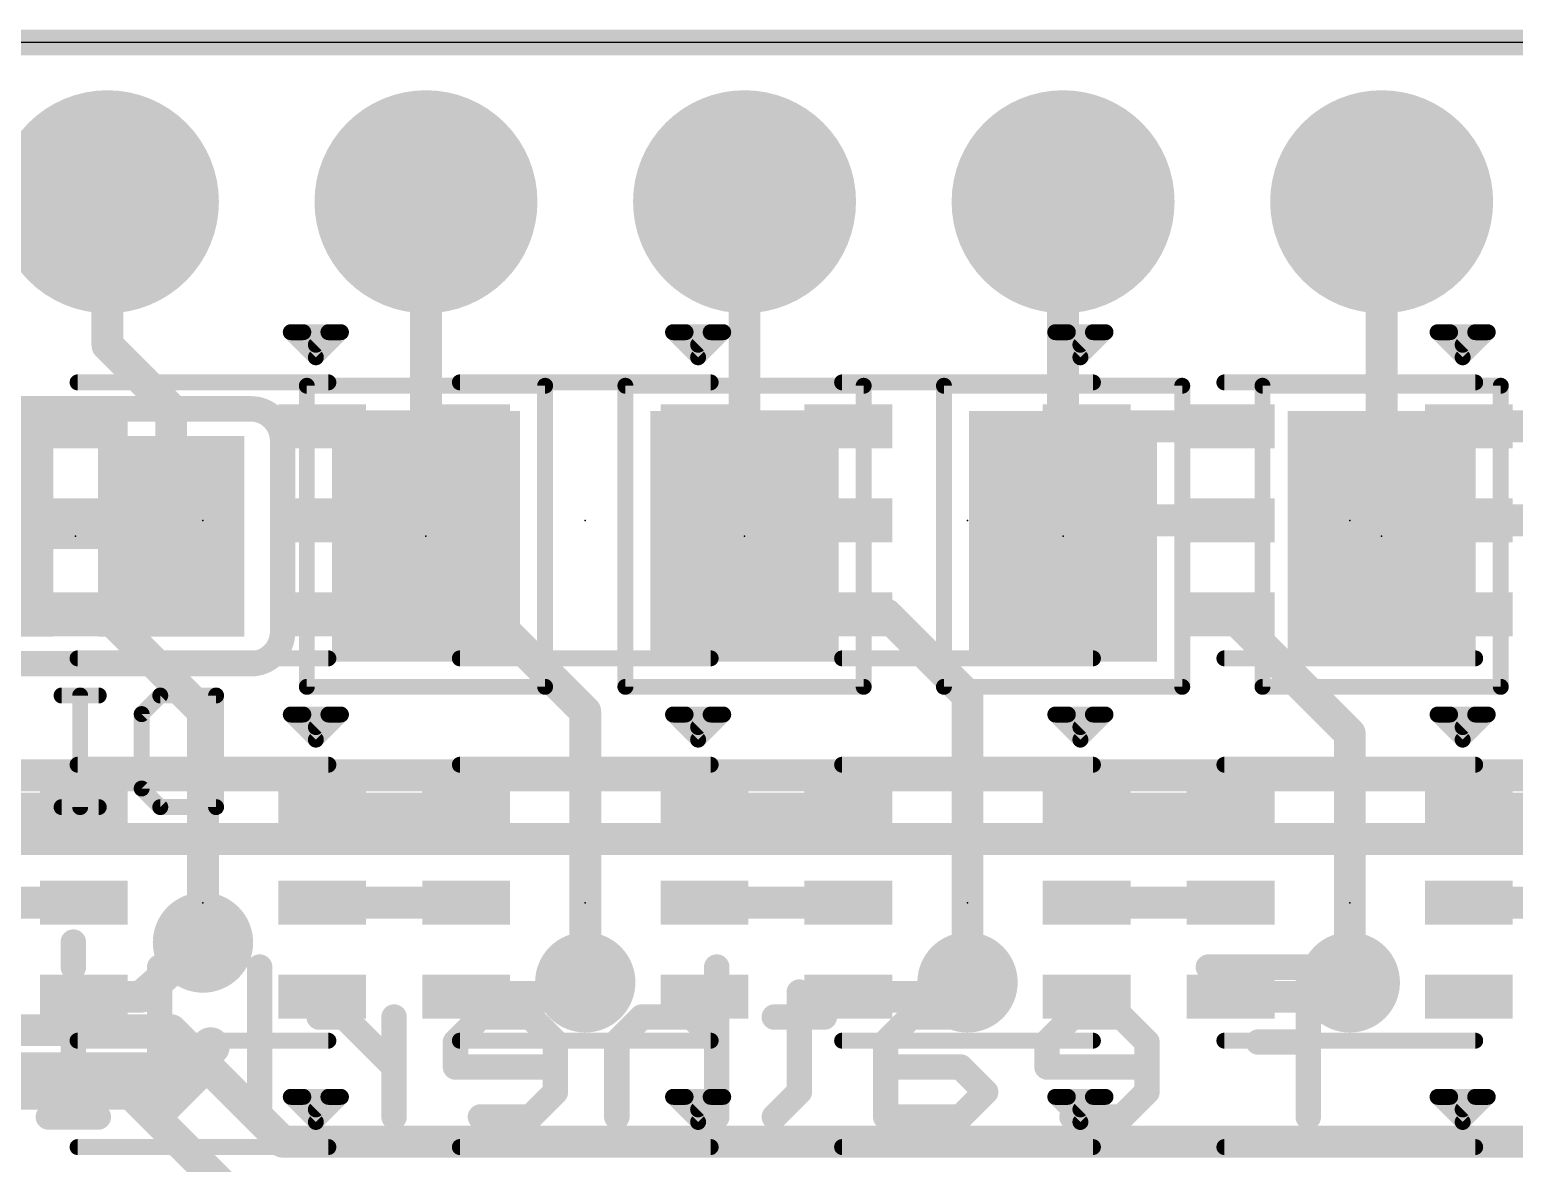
# Model space of a CAD drawing. Extents: x -6 to 62.2, y -4.9 to 32.6.
# Drawn here: x 28.59 to 40.43, y 13.92 to 22.96 of the extents above; entities that cross this region are included whole.
import ezdxf

# ---------------------------------------------------------------- set-up
doc = ezdxf.new("R2010")
doc.units = 0
for name, color, linetype in [('1', 12, 'CONTINUOUS'), ('16', 132, 'CONTINUOUS'), ('17', 110, 'CONTINUOUS'), ('18', 110, 'CONTINUOUS'), ('20', 53, 'CONTINUOUS'), ('21', 40, 'CONTINUOUS'), ('22', 6, 'CONTINUOUS'), ('23', 53, 'CONTINUOUS'), ('24', 53, 'CONTINUOUS')]:
    doc.layers.add(name, color=color, linetype=linetype)

# ---------------------------------------------------------------- blocks, each defined once
blk = doc.blocks.new('RECT')
blk.add_solid([(-0.5, -0.5), (0.5, -0.5), (-0.5, 0.5), (0.5, 0.5)])
blk = doc.blocks.new('ROUNDP')
at = {"const_width": 0.5}
blk.add_lwpolyline([(0, -0.25, 1), (0, 0.25, 1), (0, -0.25)], format="xyb", dxfattribs=at)
blk = doc.blocks.new('ROUNDV')
at = {"const_width": 0.5}
blk.add_lwpolyline([(0, -0.25, 1), (0, 0.25, 1), (0, -0.25)], format="xyb", dxfattribs=at)

msp = doc.modelspace()

# ---------------------------------------------------------------- linework, layer by layer
at = {"layer": '1'}
for points, const_width in [([(50.8, 22.86), (0, 22.86)], 0.2032), ([(27.874, 19.8), (29.022, 19.8)], 0.254), ([(30.922, 19.8), (32.07, 19.8)], 0.254), ([(33.97, 19.8), (35.118, 19.8)], 0.254), ([(37.018, 19.8), (38.166, 19.8)], 0.254), ([(41.214, 19.8), (40.066, 19.8)], 0.254), ([(29.022, 19.05), (27.874, 19.05)], 0.254), ([(32.07, 19.05), (30.922, 19.05)], 0.254), ([(35.118, 19.05), (33.97, 19.05)], 0.254), ([(38.166, 19.05), (37.018, 19.05)], 0.254), ([(40.066, 19.05), (41.214, 19.05)], 0.254), ([(29.022, 18.3), (29.198, 18.3)], 0.254), ([(29.198, 18.3), (29.972, 17.526)], 0.254), ([(30.922, 18.3), (30.6825, 18.3)], 0.254), ([(32.07, 18.3), (32.246, 18.3)], 0.254), ([(32.246, 18.3), (33.02, 17.526)], 0.254), ([(35.118, 18.3), (35.421, 18.3)], 0.254), ([(35.421, 18.3), (36.068, 17.653)], 0.254), ([(38.166, 18.3), (39.116, 17.35)], 0.254), ([(36.068, 17.653), (36.068, 15.367)], 0.254), ([(29.972, 17.526), (29.972, 15.6845)], 0.254), ([(33.02, 17.526), (33.02, 15.367)], 0.254), ([(39.116, 17.35), (39.116, 15.367)], 0.254), ([(29.022, 16.752), (27.874, 16.752)], 0.254), ([(30.922, 16.752), (32.07, 16.752)], 0.254), ([(33.97, 16.752), (35.118, 16.752)], 0.254), ([(38.166, 16.752), (37.018, 16.752)], 0.254), ([(41.214, 16.752), (40.066, 16.752)], 0.254), ([(27.874, 16.002), (29.022, 16.002)], 0.254), ([(30.922, 16.002), (32.07, 16.002)], 0.254), ([(35.118, 16.002), (33.97, 16.002)], 0.254), ([(37.018, 16.002), (38.166, 16.002)], 0.254), ([(40.066, 16.002), (41.214, 16.002)], 0.254), ([(29.972, 15.6845), (29.476, 15.252)], 0.254), ([(32.905, 15.252), (33.02, 15.367)], 0.254), ([(35.953, 15.252), (36.068, 15.367)], 0.254), ([(39.001, 15.252), (39.116, 15.367)], 0.254), ([(29.476, 15.252), (29.022, 15.252)], 0.254), ([(32.07, 15.252), (32.905, 15.252)], 0.254), ([(35.118, 15.252), (35.953, 15.252)], 0.254), ([(38.166, 15.252), (39.001, 15.252)], 0.254), ([(29.7815, 14.605), (30.033, 14.8565)], 0.3048), ([(25.527, 14.605), (29.7815, 14.605)], 0.4064)]:
    msp.add_lwpolyline(points, dxfattribs=dict(at, const_width=const_width))
for points, const_width in [([(29.022, 19.7365, 1), (29.022, 19.8635)], 0.127), ([(30.922, 19.8635, 1), (30.922, 19.7365)], 0.127), ([(32.07, 19.7365, 1), (32.07, 19.8635)], 0.127), ([(33.97, 19.8635, 1), (33.97, 19.7365)], 0.127), ([(35.118, 19.7365, 1), (35.118, 19.8635)], 0.127), ([(37.018, 19.8635, 1), (37.018, 19.7365)], 0.127), ([(38.166, 19.7365, 1), (38.166, 19.8635)], 0.127), ([(40.066, 19.8635, 1), (40.066, 19.7365)], 0.127), ([(29.022, 18.9865, 1), (29.022, 19.1135)], 0.127), ([(30.922, 19.1135, 1), (30.922, 18.9865)], 0.127), ([(32.07, 18.9865, 1), (32.07, 19.1135)], 0.127), ([(33.97, 19.1135, 1), (33.97, 18.9865)], 0.127), ([(35.118, 18.9865, 1), (35.118, 19.1135)], 0.127), ([(37.018, 19.1135, 1), (37.018, 18.9865)], 0.127), ([(38.166, 18.9865, 1), (38.166, 19.1135)], 0.127), ([(40.066, 19.1135, 1), (40.066, 18.9865)], 0.127), ([(29.022, 18.3635, 1), (29.022, 18.2365)], 0.127), ([(29.2429, 18.3449, 1), (29.1531, 18.2551)], 0.127), ([(29.198, 18.2365, 1), (29.198, 18.3635)], 0.127), ([(30.6825, 18.3635, 1), (30.6825, 18.2365)], 0.127), ([(30.922, 18.2365, 1), (30.922, 18.3635)], 0.127), ([(32.07, 18.3635, 1), (32.07, 18.2365)], 0.127), ([(32.2909, 18.3449, 1), (32.2011, 18.2551)], 0.127), ([(32.246, 18.2365, 1), (32.246, 18.3635)], 0.127), ([(35.118, 18.3635, 1), (35.118, 18.2365)], 0.127), ([(35.4659, 18.3449, 1), (35.3761, 18.2551)], 0.127), ([(35.421, 18.2365, 1), (35.421, 18.3635)], 0.127), ([(38.2109, 18.3449, 1), (38.1211, 18.2551)], 0.127), ([(36.1315, 17.653, 1), (36.0045, 17.653)], 0.127), ([(36.0231, 17.6081, 1), (36.1129, 17.6979)], 0.127), ([(30.0355, 17.526, 1), (29.9085, 17.526)], 0.127), ([(33.0835, 17.526, 1), (32.9565, 17.526)], 0.127), ([(29.9271, 17.4811, 1), (30.0169, 17.5709)], 0.127), ([(32.9751, 17.4811, 1), (33.0649, 17.5709)], 0.127), ([(39.1795, 17.35, 1), (39.0525, 17.35)], 0.127), ([(39.0711, 17.3051, 1), (39.1609, 17.3949)], 0.127), ([(29.022, 16.6885, 1), (29.022, 16.8155)], 0.127), ([(30.922, 16.8155, 1), (30.922, 16.6885)], 0.127), ([(32.07, 16.6885, 1), (32.07, 16.8155)], 0.127), ([(33.97, 16.8155, 1), (33.97, 16.6885)], 0.127), ([(35.118, 16.6885, 1), (35.118, 16.8155)], 0.127), ([(37.018, 16.8155, 1), (37.018, 16.6885)], 0.127), ([(38.166, 16.6885, 1), (38.166, 16.8155)], 0.127), ([(40.066, 16.8155, 1), (40.066, 16.6885)], 0.127), ([(29.022, 15.9385, 1), (29.022, 16.0655)], 0.127), ([(30.922, 16.0655, 1), (30.922, 15.9385)], 0.127), ([(32.07, 15.9385, 1), (32.07, 16.0655)], 0.127), ([(33.97, 16.0655, 1), (33.97, 15.9385)], 0.127), ([(35.118, 15.9385, 1), (35.118, 16.0655)], 0.127), ([(37.018, 16.0655, 1), (37.018, 15.9385)], 0.127), ([(38.166, 15.9385, 1), (38.166, 16.0655)], 0.127), ([(40.066, 16.0655, 1), (40.066, 15.9385)], 0.127), ([(29.9085, 15.6845, 1), (30.0355, 15.6845)], 0.127), ([(30.0137, 15.6366, 1), (29.9303, 15.7324)], 0.127), ([(32.9565, 15.367, 1), (33.0835, 15.367)], 0.127), ([(33.0649, 15.3221, 1), (32.9751, 15.4119)], 0.127), ([(36.0045, 15.367, 1), (36.1315, 15.367)], 0.127), ([(36.1129, 15.3221, 1), (36.0231, 15.4119)], 0.127), ([(39.0525, 15.367, 1), (39.1795, 15.367)], 0.127), ([(39.1609, 15.3221, 1), (39.0711, 15.4119)], 0.127), ([(29.022, 15.3155, 1), (29.022, 15.1885)], 0.127), ([(29.4343, 15.2999, 1), (29.5177, 15.2041)], 0.127), ([(29.476, 15.1885, 1), (29.476, 15.3155)], 0.127), ([(32.07, 15.3155, 1), (32.07, 15.1885)], 0.127), ([(32.8601, 15.2969, 1), (32.9499, 15.2071)], 0.127), ([(32.905, 15.1885, 1), (32.905, 15.3155)], 0.127), ([(35.118, 15.3155, 1), (35.118, 15.1885)], 0.127), ([(35.9081, 15.2969, 1), (35.9979, 15.2071)], 0.127), ([(35.953, 15.1885, 1), (35.953, 15.3155)], 0.127), ([(38.166, 15.3155, 1), (38.166, 15.1885)], 0.127), ([(38.9561, 15.2969, 1), (39.0459, 15.2071)], 0.127), ([(39.001, 15.1885, 1), (39.001, 15.3155)], 0.127), ([(30.0869, 14.8026, 1), (29.9791, 14.9104)], 0.1524), ([(29.7815, 14.5034, 1), (29.7815, 14.7066)], 0.2032), ([(29.7276, 14.6589, 1), (29.8354, 14.5511)], 0.1524)]:
    msp.add_lwpolyline(points, format="xyb", dxfattribs=dict(at, const_width=const_width))
at = {"layer": '16'}
for points, const_width in [([(0, 22.86), (50.8, 22.86)], 0.2032), ([(29.21, 21.59), (29.21, 20.447)], 0.254), ([(31.75, 18.923), (31.75, 21.59)], 0.254), ([(34.29, 18.923), (34.29, 21.59)], 0.254), ([(36.83, 18.923), (36.83, 21.59)], 0.254), ([(39.37, 18.923), (39.37, 21.59)], 0.254), ([(29.21, 20.447), (29.718, 19.939)], 0.254), ([(29.718, 19.939), (29.718, 18.923)], 0.254), ([(44.069, 17.018), (11.557, 17.018)], 0.254), ([(42.6695, 16.51), (11.303, 16.51)], 0.254), ([(33.02, 15.367), (33.02, 15.113)], 0.254), ([(36.068, 15.367), (36.068, 15.113)], 0.254), ([(39.116, 15.367), (39.116, 15.113)], 0.254), ([(29.718, 14.986), (9.9695, 14.986)], 0.254), ([(29.718, 14.986), (30.607, 14.097)], 0.254), ([(29.4005, 14.478), (9.6139, 14.478)], 0.254), ([(29.4005, 14.478), (30.4165, 13.462)], 0.254), ([(30.607, 14.097), (44.069, 14.097)], 0.254)]:
    msp.add_lwpolyline(points, dxfattribs=dict(at, const_width=const_width))
at = {"layer": '16', "const_width": 0.127}
for points in [[(29.2735, 21.59, 1), (29.1465, 21.59)], [(31.8135, 21.59, 1), (31.6865, 21.59)], [(34.3535, 21.59, 1), (34.2265, 21.59)], [(36.8935, 21.59, 1), (36.7665, 21.59)], [(39.4335, 21.59, 1), (39.3065, 21.59)], [(29.2549, 20.4919, 1), (29.1651, 20.4021)], [(29.1465, 20.447, 1), (29.2735, 20.447)], [(29.7815, 19.939, 1), (29.6545, 19.939)], [(29.6731, 19.8941, 1), (29.7629, 19.9839)], [(29.6545, 18.923, 1), (29.7815, 18.923)], [(31.6865, 18.923, 1), (31.8135, 18.923)], [(34.2265, 18.923, 1), (34.3535, 18.923)], [(36.7665, 18.923, 1), (36.8935, 18.923)], [(39.3065, 18.923, 1), (39.4335, 18.923)], [(33.0835, 15.367, 1), (32.9565, 15.367)], [(36.1315, 15.367, 1), (36.0045, 15.367)], [(39.1795, 15.367, 1), (39.0525, 15.367)], [(32.9565, 15.113, 1), (33.0835, 15.113)], [(36.0045, 15.113, 1), (36.1315, 15.113)], [(39.0525, 15.113, 1), (39.1795, 15.113)], [(29.7629, 15.0309, 1), (29.6731, 14.9411)], [(29.718, 14.9225, 1), (29.718, 15.0495)], [(29.4454, 14.5229, 1), (29.3556, 14.4331)], [(29.4005, 14.4145, 1), (29.4005, 14.5415)], [(30.607, 14.1605, 1), (30.607, 14.0335)], [(30.5621, 14.0521, 1), (30.6519, 14.1419)]]:
    msp.add_lwpolyline(points, format="xyb", dxfattribs=at)
at = {"layer": '20'}
msp.add_line((48.26, 22.86), (2.54, 22.86), dxfattribs=at)
at = {"layer": '21', "const_width": 0.0635}
for points in [[(30.6945, 20.5725, 1), (30.6495, 20.5275)], [(30.672, 20.5817, 1), (30.672, 20.5183)], [(30.772, 20.5817, 1), (30.772, 20.5183)], [(30.772, 20.5183, 1), (30.772, 20.5817)], [(30.972, 20.5817, 1), (30.972, 20.5183)], [(30.9945, 20.5275, 1), (30.9495, 20.5725)], [(31.0945, 20.5275, 1), (31.0495, 20.5725)], [(31.072, 20.5183, 1), (31.072, 20.5817)], [(31.072, 20.5183, 1), (31.072, 20.5817)], [(33.7425, 20.5725, 1), (33.6975, 20.5275)], [(33.72, 20.5817, 1), (33.72, 20.5183)], [(33.82, 20.5817, 1), (33.82, 20.5183)], [(33.82, 20.5183, 1), (33.82, 20.5817)], [(34.02, 20.5817, 1), (34.02, 20.5183)], [(34.0425, 20.5275, 1), (33.9975, 20.5725)], [(34.1425, 20.5275, 1), (34.0975, 20.5725)], [(34.12, 20.5183, 1), (34.12, 20.5817)], [(34.12, 20.5183, 1), (34.12, 20.5817)], [(36.7905, 20.5725, 1), (36.7455, 20.5275)], [(36.768, 20.5817, 1), (36.768, 20.5183)], [(36.868, 20.5817, 1), (36.868, 20.5183)], [(36.868, 20.5183, 1), (36.868, 20.5817)], [(37.068, 20.5817, 1), (37.068, 20.5183)], [(37.0905, 20.5275, 1), (37.0455, 20.5725)], [(37.1905, 20.5275, 1), (37.1455, 20.5725)], [(37.168, 20.5183, 1), (37.168, 20.5817)], [(37.168, 20.5183, 1), (37.168, 20.5817)], [(39.8385, 20.5725, 1), (39.7935, 20.5275)], [(39.816, 20.5817, 1), (39.816, 20.5183)], [(39.916, 20.5817, 1), (39.916, 20.5183)], [(39.916, 20.5183, 1), (39.916, 20.5817)], [(40.116, 20.5817, 1), (40.116, 20.5183)], [(40.1385, 20.5275, 1), (40.0935, 20.5725)], [(40.2385, 20.5275, 1), (40.1935, 20.5725)], [(40.216, 20.5183, 1), (40.216, 20.5817)], [(40.216, 20.5183, 1), (40.216, 20.5817)], [(30.8495, 20.4725, 1), (30.8945, 20.4275)], [(33.8975, 20.4725, 1), (33.9425, 20.4275)], [(36.9455, 20.4725, 1), (36.9905, 20.4275)], [(39.9935, 20.4725, 1), (40.0385, 20.4275)], [(30.8495, 20.3725, 1), (30.8945, 20.3275)], [(30.8495, 20.3275, 1), (30.8945, 20.3725)], [(33.8975, 20.3725, 1), (33.9425, 20.3275)], [(33.8975, 20.3275, 1), (33.9425, 20.3725)], [(36.9455, 20.3725, 1), (36.9905, 20.3275)], [(36.9455, 20.3275, 1), (36.9905, 20.3725)], [(39.9935, 20.3725, 1), (40.0385, 20.3275)], [(39.9935, 20.3275, 1), (40.0385, 20.3725)], [(28.972, 20.1818, 1), (28.972, 20.1183)], [(30.972, 20.1183, 1), (30.972, 20.1818)], [(32.02, 20.1818, 1), (32.02, 20.1183)], [(34.02, 20.1183, 1), (34.02, 20.1818)], [(35.068, 20.1818, 1), (35.068, 20.1183)], [(37.068, 20.1183, 1), (37.068, 20.1818)], [(38.116, 20.1818, 1), (38.116, 20.1183)], [(40.116, 20.1183, 1), (40.116, 20.1818)], [(28.972, 17.9817, 1), (28.972, 17.9183)], [(30.972, 17.9183, 1), (30.972, 17.9817)], [(32.02, 17.9817, 1), (32.02, 17.9183)], [(34.02, 17.9183, 1), (34.02, 17.9817)], [(35.068, 17.9817, 1), (35.068, 17.9183)], [(37.068, 17.9183, 1), (37.068, 17.9817)], [(38.116, 17.9817, 1), (38.116, 17.9183)], [(40.116, 17.9183, 1), (40.116, 17.9817)], [(30.6945, 17.5245, 1), (30.6495, 17.4795)], [(30.672, 17.5338, 1), (30.672, 17.4703)], [(30.772, 17.5338, 1), (30.772, 17.4703)], [(30.772, 17.4703, 1), (30.772, 17.5338)], [(30.972, 17.5338, 1), (30.972, 17.4703)], [(30.9945, 17.4795, 1), (30.9495, 17.5245)], [(31.0945, 17.4795, 1), (31.0495, 17.5245)], [(31.072, 17.4703, 1), (31.072, 17.5338)], [(31.072, 17.4703, 1), (31.072, 17.5338)], [(33.7425, 17.5245, 1), (33.6975, 17.4795)], [(33.72, 17.5338, 1), (33.72, 17.4703)], [(33.82, 17.5338, 1), (33.82, 17.4703)], [(33.82, 17.4703, 1), (33.82, 17.5338)], [(34.02, 17.5338, 1), (34.02, 17.4703)], [(34.0425, 17.4795, 1), (33.9975, 17.5245)], [(34.1425, 17.4795, 1), (34.0975, 17.5245)], [(34.12, 17.4703, 1), (34.12, 17.5338)], [(34.12, 17.4703, 1), (34.12, 17.5338)], [(36.7905, 17.5245, 1), (36.7455, 17.4795)], [(36.768, 17.5338, 1), (36.768, 17.4703)], [(36.868, 17.5338, 1), (36.868, 17.4703)], [(36.868, 17.4703, 1), (36.868, 17.5338)], [(37.068, 17.5338, 1), (37.068, 17.4703)], [(37.0905, 17.4795, 1), (37.0455, 17.5245)], [(37.1905, 17.4795, 1), (37.1455, 17.5245)], [(37.168, 17.4703, 1), (37.168, 17.5338)], [(37.168, 17.4703, 1), (37.168, 17.5338)], [(39.8385, 17.5245, 1), (39.7935, 17.4795)], [(39.816, 17.5338, 1), (39.816, 17.4703)], [(39.916, 17.5338, 1), (39.916, 17.4703)], [(39.916, 17.4703, 1), (39.916, 17.5338)], [(40.116, 17.5338, 1), (40.116, 17.4703)], [(40.1385, 17.4795, 1), (40.0935, 17.5245)], [(40.2385, 17.4795, 1), (40.1935, 17.5245)], [(40.216, 17.4703, 1), (40.216, 17.5338)], [(40.216, 17.4703, 1), (40.216, 17.5338)], [(30.8495, 17.4245, 1), (30.8945, 17.3795)], [(33.8975, 17.4245, 1), (33.9425, 17.3795)], [(36.9455, 17.4245, 1), (36.9905, 17.3795)], [(39.9935, 17.4245, 1), (40.0385, 17.3795)], [(30.8495, 17.3245, 1), (30.8945, 17.2795)], [(30.8495, 17.2795, 1), (30.8945, 17.3245)], [(33.8975, 17.3245, 1), (33.9425, 17.2795)], [(33.8975, 17.2795, 1), (33.9425, 17.3245)], [(36.9455, 17.3245, 1), (36.9905, 17.2795)], [(36.9455, 17.2795, 1), (36.9905, 17.3245)], [(39.9935, 17.3245, 1), (40.0385, 17.2795)], [(39.9935, 17.2795, 1), (40.0385, 17.3245)], [(28.972, 17.1337, 1), (28.972, 17.0703)], [(30.972, 17.0703, 1), (30.972, 17.1337)], [(32.02, 17.1337, 1), (32.02, 17.0703)], [(34.02, 17.0703, 1), (34.02, 17.1337)], [(35.068, 17.1337, 1), (35.068, 17.0703)], [(37.068, 17.0703, 1), (37.068, 17.1337)], [(38.116, 17.1337, 1), (38.116, 17.0703)], [(40.116, 17.0703, 1), (40.116, 17.1337)], [(28.972, 14.9338, 1), (28.972, 14.8703)], [(30.972, 14.8703, 1), (30.972, 14.9338)], [(32.02, 14.9338, 1), (32.02, 14.8703)], [(34.02, 14.8703, 1), (34.02, 14.9338)], [(35.068, 14.9338, 1), (35.068, 14.8703)], [(37.068, 14.8703, 1), (37.068, 14.9338)], [(38.116, 14.9338, 1), (38.116, 14.8703)], [(40.116, 14.8703, 1), (40.116, 14.9338)], [(30.6945, 14.4765, 1), (30.6495, 14.4315)], [(30.672, 14.4858, 1), (30.672, 14.4223)], [(30.772, 14.4858, 1), (30.772, 14.4223)], [(30.772, 14.4223, 1), (30.772, 14.4858)], [(30.972, 14.4858, 1), (30.972, 14.4223)], [(30.9945, 14.4315, 1), (30.9495, 14.4765)], [(31.0945, 14.4315, 1), (31.0495, 14.4765)], [(31.072, 14.4223, 1), (31.072, 14.4858)], [(31.072, 14.4223, 1), (31.072, 14.4858)], [(33.7425, 14.4765, 1), (33.6975, 14.4315)], [(33.72, 14.4858, 1), (33.72, 14.4223)], [(33.82, 14.4858, 1), (33.82, 14.4223)], [(33.82, 14.4223, 1), (33.82, 14.4858)], [(34.02, 14.4858, 1), (34.02, 14.4223)], [(34.0425, 14.4315, 1), (33.9975, 14.4765)], [(34.1425, 14.4315, 1), (34.0975, 14.4765)], [(34.12, 14.4223, 1), (34.12, 14.4858)], [(34.12, 14.4223, 1), (34.12, 14.4858)], [(36.7905, 14.4765, 1), (36.7455, 14.4315)], [(36.768, 14.4858, 1), (36.768, 14.4223)], [(36.868, 14.4858, 1), (36.868, 14.4223)], [(36.868, 14.4223, 1), (36.868, 14.4858)], [(37.068, 14.4858, 1), (37.068, 14.4223)], [(37.0905, 14.4315, 1), (37.0455, 14.4765)], [(37.1905, 14.4315, 1), (37.1455, 14.4765)], [(37.168, 14.4223, 1), (37.168, 14.4858)], [(37.168, 14.4223, 1), (37.168, 14.4858)], [(39.8385, 14.4765, 1), (39.7935, 14.4315)], [(39.816, 14.4858, 1), (39.816, 14.4223)], [(39.916, 14.4858, 1), (39.916, 14.4223)], [(39.916, 14.4223, 1), (39.916, 14.4858)], [(40.116, 14.4858, 1), (40.116, 14.4223)], [(40.1385, 14.4315, 1), (40.0935, 14.4765)], [(40.2385, 14.4315, 1), (40.1935, 14.4765)], [(40.216, 14.4223, 1), (40.216, 14.4858)], [(40.216, 14.4223, 1), (40.216, 14.4858)], [(30.8495, 14.3765, 1), (30.8945, 14.3315)], [(33.8975, 14.3765, 1), (33.9425, 14.3315)], [(36.9455, 14.3765, 1), (36.9905, 14.3315)], [(39.9935, 14.3765, 1), (40.0385, 14.3315)], [(30.8495, 14.2765, 1), (30.8945, 14.2315)], [(30.8495, 14.2315, 1), (30.8945, 14.2765)], [(33.8975, 14.2765, 1), (33.9425, 14.2315)], [(33.8975, 14.2315, 1), (33.9425, 14.2765)], [(36.9455, 14.2765, 1), (36.9905, 14.2315)], [(36.9455, 14.2315, 1), (36.9905, 14.2765)], [(39.9935, 14.2765, 1), (40.0385, 14.2315)], [(39.9935, 14.2315, 1), (40.0385, 14.2765)], [(28.972, 14.0858, 1), (28.972, 14.0222)], [(30.972, 14.0222, 1), (30.972, 14.0858)], [(32.02, 14.0858, 1), (32.02, 14.0222)], [(34.02, 14.0222, 1), (34.02, 14.0858)], [(35.068, 14.0858, 1), (35.068, 14.0222)], [(37.068, 14.0222, 1), (37.068, 14.0858)], [(38.116, 14.0858, 1), (38.116, 14.0222)], [(40.116, 14.0222, 1), (40.116, 14.0858)]]:
    msp.add_lwpolyline(points, format="xyb", dxfattribs=at)
at = {"layer": '21', "const_width": 0.127}
for points in [[(30.772, 20.55), (30.672, 20.55)], [(30.672, 20.55), (30.872, 20.35)], [(31.072, 20.55), (30.772, 20.55)], [(30.872, 20.35), (31.072, 20.55)], [(30.972, 20.55), (30.872, 20.45)], [(31.072, 20.55), (30.972, 20.55)], [(33.82, 20.55), (33.72, 20.55)], [(33.72, 20.55), (33.92, 20.35)], [(34.12, 20.55), (33.82, 20.55)], [(33.92, 20.35), (34.12, 20.55)], [(34.02, 20.55), (33.92, 20.45)], [(34.12, 20.55), (34.02, 20.55)], [(36.868, 20.55), (36.768, 20.55)], [(36.768, 20.55), (36.968, 20.35)], [(37.168, 20.55), (36.868, 20.55)], [(36.968, 20.35), (37.168, 20.55)], [(37.068, 20.55), (36.968, 20.45)], [(37.168, 20.55), (37.068, 20.55)], [(39.916, 20.55), (39.816, 20.55)], [(39.816, 20.55), (40.016, 20.35)], [(40.216, 20.55), (39.916, 20.55)], [(40.016, 20.35), (40.216, 20.55)], [(40.116, 20.55), (40.016, 20.45)], [(40.216, 20.55), (40.116, 20.55)], [(28.972, 20.15), (30.972, 20.15)], [(32.02, 20.15), (34.02, 20.15)], [(35.068, 20.15), (37.068, 20.15)], [(38.116, 20.15), (40.116, 20.15)], [(28.972, 17.95), (30.972, 17.95)], [(32.02, 17.95), (34.02, 17.95)], [(35.068, 17.95), (37.068, 17.95)], [(38.116, 17.95), (40.116, 17.95)], [(30.772, 17.502), (30.672, 17.502)], [(30.672, 17.502), (30.872, 17.302)], [(31.072, 17.502), (30.772, 17.502)], [(30.872, 17.302), (31.072, 17.502)], [(30.972, 17.502), (30.872, 17.402)], [(31.072, 17.502), (30.972, 17.502)], [(33.82, 17.502), (33.72, 17.502)], [(33.72, 17.502), (33.92, 17.302)], [(34.12, 17.502), (33.82, 17.502)], [(33.92, 17.302), (34.12, 17.502)], [(34.02, 17.502), (33.92, 17.402)], [(34.12, 17.502), (34.02, 17.502)], [(36.868, 17.502), (36.768, 17.502)], [(36.768, 17.502), (36.968, 17.302)], [(37.168, 17.502), (36.868, 17.502)], [(36.968, 17.302), (37.168, 17.502)], [(37.068, 17.502), (36.968, 17.402)], [(37.168, 17.502), (37.068, 17.502)], [(39.916, 17.502), (39.816, 17.502)], [(39.816, 17.502), (40.016, 17.302)], [(40.216, 17.502), (39.916, 17.502)], [(40.016, 17.302), (40.216, 17.502)], [(40.116, 17.502), (40.016, 17.402)], [(40.216, 17.502), (40.116, 17.502)], [(28.972, 17.102), (30.972, 17.102)], [(32.02, 17.102), (34.02, 17.102)], [(35.068, 17.102), (37.068, 17.102)], [(38.116, 17.102), (40.116, 17.102)], [(28.972, 14.902), (30.972, 14.902)], [(32.02, 14.902), (34.02, 14.902)], [(35.068, 14.902), (37.068, 14.902)], [(38.116, 14.902), (40.116, 14.902)], [(30.772, 14.454), (30.672, 14.454)], [(30.672, 14.454), (30.872, 14.254)], [(31.072, 14.454), (30.772, 14.454)], [(30.872, 14.254), (31.072, 14.454)], [(30.972, 14.454), (30.872, 14.354)], [(31.072, 14.454), (30.972, 14.454)], [(33.82, 14.454), (33.72, 14.454)], [(33.72, 14.454), (33.92, 14.254)], [(34.12, 14.454), (33.82, 14.454)], [(33.92, 14.254), (34.12, 14.454)], [(34.02, 14.454), (33.92, 14.354)], [(34.12, 14.454), (34.02, 14.454)], [(36.868, 14.454), (36.768, 14.454)], [(36.768, 14.454), (36.968, 14.254)], [(37.168, 14.454), (36.868, 14.454)], [(36.968, 14.254), (37.168, 14.454)], [(37.068, 14.454), (36.968, 14.354)], [(37.168, 14.454), (37.068, 14.454)], [(39.916, 14.454), (39.816, 14.454)], [(39.816, 14.454), (40.016, 14.254)], [(40.216, 14.454), (39.916, 14.454)], [(40.016, 14.254), (40.216, 14.454)], [(40.116, 14.454), (40.016, 14.354)], [(40.216, 14.454), (40.116, 14.454)], [(28.972, 14.054), (30.972, 14.054)], [(32.02, 14.054), (34.02, 14.054)], [(35.068, 14.054), (37.068, 14.054)], [(38.116, 14.054), (40.116, 14.054)]]:
    msp.add_lwpolyline(points, dxfattribs=at)
at = {"layer": '22'}
for points, const_width in [([(32.7, 20.123), (30.8, 20.123)], 0.127), ([(30.8, 20.123), (30.8, 17.723)], 0.127), ([(32.7, 17.723), (32.7, 20.123)], 0.127), ([(35.24, 20.123), (33.34, 20.123)], 0.127), ([(33.34, 20.123), (33.34, 17.723)], 0.127), ([(35.24, 17.723), (35.24, 20.123)], 0.127), ([(37.78, 20.123), (35.88, 20.123)], 0.127), ([(35.88, 20.123), (35.88, 17.723)], 0.127), ([(37.78, 17.723), (37.78, 20.123)], 0.127), ([(40.32, 20.123), (38.42, 20.123)], 0.127), ([(38.42, 20.123), (38.42, 17.723)], 0.127), ([(40.32, 17.723), (40.32, 20.123)], 0.127), ([(30.353, 19.939), (27.559, 19.939)], 0.2032), ([(30.607, 18.161), (30.607, 19.685)], 0.2032), ([(27.559, 17.907), (30.353, 17.907)], 0.2032), ([(30.8, 17.723), (32.7, 17.723)], 0.127), ([(33.34, 17.723), (35.24, 17.723)], 0.127), ([(35.88, 17.723), (37.78, 17.723)], 0.127), ([(38.42, 17.723), (40.32, 17.723)], 0.127), ([(29.1408, 17.6538), (28.8443, 17.6538)], 0.127), ([(28.9926, 16.764), (28.9926, 17.6538)], 0.127), ([(29.4832, 17.5055), (29.6315, 17.6538)], 0.127), ([(29.6315, 17.6538), (30.0764, 17.6538)], 0.127), ([(30.0764, 17.6538), (30.0764, 16.764)], 0.127), ([(29.4832, 16.9123), (29.4832, 17.5055)], 0.127), ([(29.6315, 16.764), (29.4832, 16.9123)], 0.127), ([(29.1408, 16.764), (28.8443, 16.764)], 0.127), ([(30.0764, 16.764), (29.6315, 16.764)], 0.127), ([(28.9383, 15.6878), (28.9383, 15.4887)], 0.2032), ([(29.6272, 14.2939), (29.6272, 15.4887)], 0.2032), ([(30.4237, 15.4887), (30.4237, 14.2939)], 0.2032), ([(34.0684, 15.4887), (34.0684, 14.2939)], 0.2032), ([(38.7849, 15.4887), (37.9884, 15.4887)], 0.2032), ([(38.7849, 14.2939), (38.7849, 15.4887)], 0.2032), ([(34.7268, 15.2895), (34.7268, 14.493)], 0.2032), ([(29.1374, 15.0904), (28.9383, 15.0904)], 0.2032), ([(28.9383, 15.0904), (28.9383, 14.2939)], 0.2032), ([(31.0974, 15.0904), (30.8983, 15.0904)], 0.2032), ([(31.4957, 14.6921), (31.0974, 15.0904)], 0.2032), ([(31.4957, 14.2939), (31.4957, 15.0904)], 0.2032), ([(32.1846, 15.0904), (31.9855, 14.8913)], 0.2032), ([(32.5829, 15.0904), (32.1846, 15.0904)], 0.2032), ([(32.782, 14.8913), (32.5829, 15.0904)], 0.2032), ([(33.4709, 15.0904), (33.2718, 14.8913)], 0.2032), ([(33.8692, 15.0904), (33.4709, 15.0904)], 0.2032), ([(34.0684, 14.8913), (33.8692, 15.0904)], 0.2032), ([(34.9259, 15.0904), (34.5276, 15.0904)], 0.2032), ([(35.6148, 15.0904), (35.4157, 14.8913)], 0.2032), ([(36.0131, 15.0904), (35.6148, 15.0904)], 0.2032), ([(36.9012, 15.0904), (36.702, 14.8913)], 0.2032), ([(37.2995, 15.0904), (36.9012, 15.0904)], 0.2032), ([(37.4986, 14.8913), (37.2995, 15.0904)], 0.2032), ([(31.9855, 14.8913), (31.9855, 14.6921)], 0.2032), ([(32.782, 14.493), (32.782, 14.8913)], 0.2032), ([(33.2718, 14.8913), (33.2718, 14.2939)], 0.2032), ([(35.4157, 14.8913), (35.4157, 14.2939)], 0.2032), ([(36.702, 14.8913), (36.702, 14.6921)], 0.2032), ([(37.4986, 14.493), (37.4986, 14.8913)], 0.2032), ([(38.7849, 14.8913), (38.3867, 14.8913)], 0.2032), ([(30.0255, 14.6921), (29.6272, 14.2939)], 0.2032), ([(30.4237, 14.2939), (30.0255, 14.6921)], 0.2032), ([(31.9855, 14.6921), (32.782, 14.6921)], 0.2032), ([(36.0131, 14.6921), (35.4157, 14.6921)], 0.2032), ([(36.2122, 14.493), (36.0131, 14.6921)], 0.2032), ([(36.702, 14.6921), (37.4986, 14.6921)], 0.2032), ([(32.5829, 14.2939), (32.782, 14.493)], 0.2032), ([(34.7268, 14.493), (34.5276, 14.2939)], 0.2032), ([(36.0131, 14.2939), (36.2122, 14.493)], 0.2032), ([(37.2995, 14.2939), (37.4986, 14.493)], 0.2032), ([(29.1374, 14.2939), (28.7391, 14.2939)], 0.2032), ([(32.1846, 14.2939), (32.5829, 14.2939)], 0.2032), ([(35.4157, 14.2939), (36.0131, 14.2939)], 0.2032), ([(36.9012, 14.2939), (37.2995, 14.2939)], 0.2032)]:
    msp.add_lwpolyline(points, dxfattribs=dict(at, const_width=const_width))
for points, const_width in [([(30.8317, 20.123, 1), (30.7683, 20.123)], 0.0635), ([(30.8, 20.1547, 1), (30.8, 20.0913)], 0.0635), ([(32.7318, 20.123, 1), (32.6683, 20.123)], 0.0635), ([(32.7, 20.0913, 1), (32.7, 20.1547)], 0.0635), ([(33.3718, 20.123, 1), (33.3083, 20.123)], 0.0635), ([(33.34, 20.1547, 1), (33.34, 20.0913)], 0.0635), ([(35.2718, 20.123, 1), (35.2082, 20.123)], 0.0635), ([(35.24, 20.0913, 1), (35.24, 20.1547)], 0.0635), ([(35.9118, 20.123, 1), (35.8483, 20.123)], 0.0635), ([(35.88, 20.1547, 1), (35.88, 20.0913)], 0.0635), ([(37.8118, 20.123, 1), (37.7482, 20.123)], 0.0635), ([(37.78, 20.0913, 1), (37.78, 20.1547)], 0.0635), ([(38.4518, 20.123, 1), (38.3882, 20.123)], 0.0635), ([(38.42, 20.1547, 1), (38.42, 20.0913)], 0.0635), ([(40.3518, 20.123, 1), (40.2882, 20.123)], 0.0635), ([(40.32, 20.0913, 1), (40.32, 20.1547)], 0.0635), ([(30.607, 19.685, 0.4142), (30.353, 19.939)], 0.2032), ([(30.353, 19.9898, 1), (30.353, 19.8882)], 0.1016), ([(30.353, 19.8882, 1), (30.353, 19.9898)], 0.1016), ([(30.6578, 19.685, 1), (30.5562, 19.685)], 0.1016), ([(30.5562, 19.685, 1), (30.6578, 19.685)], 0.1016), ([(30.353, 17.907, 0.4142), (30.607, 18.161)], 0.2032), ([(30.6578, 18.161, 1), (30.5562, 18.161)], 0.1016), ([(30.5562, 18.161, 1), (30.6578, 18.161)], 0.1016), ([(30.353, 17.9578, 1), (30.353, 17.8562)], 0.1016), ([(30.353, 17.8562, 1), (30.353, 17.9578)], 0.1016), ([(30.8, 17.7548, 1), (30.8, 17.6913)], 0.0635), ([(32.7, 17.6913, 1), (32.7, 17.7548)], 0.0635), ([(33.34, 17.7548, 1), (33.34, 17.6913)], 0.0635), ([(35.24, 17.6913, 1), (35.24, 17.7548)], 0.0635), ([(35.88, 17.7548, 1), (35.88, 17.6913)], 0.0635), ([(37.78, 17.6913, 1), (37.78, 17.7548)], 0.0635), ([(38.42, 17.7548, 1), (38.42, 17.6913)], 0.0635), ([(40.32, 17.6913, 1), (40.32, 17.7548)], 0.0635), ([(28.8443, 17.6855, 1), (28.8443, 17.622)], 0.0635), ([(29.0243, 17.6538, 1), (28.9608, 17.6538)], 0.0635), ([(29.1408, 17.622, 1), (29.1408, 17.6855)], 0.0635), ([(29.6315, 17.6855, 1), (29.6315, 17.622)], 0.0635), ([(29.6539, 17.6313, 1), (29.609, 17.6762)], 0.0635), ([(30.1081, 17.6538, 1), (30.0446, 17.6538)], 0.0635), ([(30.0764, 17.622, 1), (30.0764, 17.6855)], 0.0635), ([(30.7683, 17.723, 1), (30.8317, 17.723)], 0.0635), ([(32.6683, 17.723, 1), (32.7318, 17.723)], 0.0635), ([(33.3083, 17.723, 1), (33.3718, 17.723)], 0.0635), ([(35.2082, 17.723, 1), (35.2718, 17.723)], 0.0635), ([(35.8483, 17.723, 1), (35.9118, 17.723)], 0.0635), ([(37.7482, 17.723, 1), (37.8118, 17.723)], 0.0635), ([(38.3882, 17.723, 1), (38.4518, 17.723)], 0.0635), ([(40.2882, 17.723, 1), (40.3518, 17.723)], 0.0635), ([(29.5149, 17.5055, 1), (29.4514, 17.5055)], 0.0635), ([(29.4607, 17.5279, 1), (29.5056, 17.483)], 0.0635), ([(29.5056, 16.9347, 1), (29.4607, 16.8898)], 0.0635), ([(29.4514, 16.9123, 1), (29.5149, 16.9123)], 0.0635), ([(28.8443, 16.7957, 1), (28.8443, 16.7323)], 0.0635), ([(29.1408, 16.7323, 1), (29.1408, 16.7957)], 0.0635), ([(29.6315, 16.7957, 1), (29.6315, 16.7323)], 0.0635), ([(29.609, 16.7415, 1), (29.6539, 16.7865)], 0.0635), ([(30.0764, 16.7323, 1), (30.0764, 16.7957)], 0.0635), ([(28.9608, 16.764, 1), (29.0243, 16.764)], 0.0635), ([(30.0446, 16.764, 1), (30.1081, 16.764)], 0.0635), ([(28.9891, 15.6878, 1), (28.8875, 15.6878)], 0.1016), ([(28.8875, 15.4887, 1), (28.9891, 15.4887)], 0.1016), ([(29.678, 15.4887, 1), (29.5764, 15.4887)], 0.1016), ([(30.4745, 15.4887, 1), (30.3729, 15.4887)], 0.1016), ([(34.1192, 15.4887, 1), (34.0175, 15.4887)], 0.1016), ([(37.9884, 15.5395, 1), (37.9884, 15.4379)], 0.1016), ([(38.8357, 15.4887, 1), (38.7341, 15.4887)], 0.1016), ([(38.7849, 15.4379, 1), (38.7849, 15.5395)], 0.1016), ([(34.7776, 15.2895, 1), (34.676, 15.2895)], 0.1016), ([(28.9383, 15.1412, 1), (28.9383, 15.0396)], 0.1016), ([(28.9891, 15.0904, 1), (28.8875, 15.0904)], 0.1016), ([(29.1374, 15.0396, 1), (29.1374, 15.1412)], 0.1016), ([(30.8983, 15.1412, 1), (30.8983, 15.0396)], 0.1016), ([(31.1333, 15.1263, 1), (31.0615, 15.0545)], 0.1016), ([(31.0974, 15.0396, 1), (31.0974, 15.1412)], 0.1016), ([(31.5465, 15.0904, 1), (31.4449, 15.0904)], 0.1016), ([(32.1846, 15.1412, 1), (32.1846, 15.0396)], 0.1016), ([(32.2205, 15.0545, 1), (32.1487, 15.1263)], 0.1016), ([(32.6188, 15.1263, 1), (32.547, 15.0545)], 0.1016), ([(32.5829, 15.0396, 1), (32.5829, 15.1412)], 0.1016), ([(33.4709, 15.1412, 1), (33.4709, 15.0396)], 0.1016), ([(33.5069, 15.0545, 1), (33.435, 15.1263)], 0.1016), ([(33.9051, 15.1263, 1), (33.8333, 15.0545)], 0.1016), ([(33.8692, 15.0396, 1), (33.8692, 15.1412)], 0.1016), ([(34.5276, 15.1412, 1), (34.5276, 15.0396)], 0.1016), ([(34.9259, 15.0396, 1), (34.9259, 15.1412)], 0.1016), ([(35.6148, 15.1412, 1), (35.6148, 15.0396)], 0.1016), ([(35.6508, 15.0545, 1), (35.5789, 15.1263)], 0.1016), ([(36.0131, 15.0396, 1), (36.0131, 15.1412)], 0.1016), ([(36.9012, 15.1412, 1), (36.9012, 15.0396)], 0.1016), ([(36.9371, 15.0545, 1), (36.8653, 15.1263)], 0.1016), ([(37.3354, 15.1263, 1), (37.2635, 15.0545)], 0.1016), ([(37.2995, 15.0396, 1), (37.2995, 15.1412)], 0.1016), ([(31.9495, 14.9272, 1), (32.0214, 14.8553)], 0.1016), ([(32.0363, 14.8913, 1), (31.9347, 14.8913)], 0.1016), ([(32.8328, 14.8913, 1), (32.7312, 14.8913)], 0.1016), ([(32.7461, 14.8553, 1), (32.8179, 14.9272)], 0.1016), ([(33.3226, 14.8913, 1), (33.221, 14.8913)], 0.1016), ([(33.2359, 14.9272, 1), (33.3077, 14.8553)], 0.1016), ([(34.0324, 14.8553, 1), (34.1043, 14.9272)], 0.1016), ([(35.4665, 14.8913, 1), (35.3649, 14.8913)], 0.1016), ([(35.3798, 14.9272, 1), (35.4516, 14.8553)], 0.1016), ([(36.7528, 14.8913, 1), (36.6512, 14.8913)], 0.1016), ([(36.6661, 14.9272, 1), (36.738, 14.8553)], 0.1016), ([(37.5494, 14.8913, 1), (37.4478, 14.8913)], 0.1016), ([(37.4627, 14.8553, 1), (37.5345, 14.9272)], 0.1016), ([(38.3867, 14.9421, 1), (38.3867, 14.8405)], 0.1016), ([(38.7849, 14.8405, 1), (38.7849, 14.9421)], 0.1016), ([(30.0614, 14.728, 1), (29.9895, 14.6562)], 0.1016), ([(30.0614, 14.6562, 1), (29.9895, 14.728)], 0.1016), ([(31.4598, 14.6562, 1), (31.5316, 14.728)], 0.1016), ([(31.9855, 14.7429, 1), (31.9855, 14.6413)], 0.1016), ([(31.9347, 14.6921, 1), (32.0363, 14.6921)], 0.1016), ([(32.782, 14.6413, 1), (32.782, 14.7429)], 0.1016), ([(35.4157, 14.7429, 1), (35.4157, 14.6413)], 0.1016), ([(36.049, 14.728, 1), (35.9772, 14.6562)], 0.1016), ([(36.0131, 14.6413, 1), (36.0131, 14.7429)], 0.1016), ([(36.702, 14.7429, 1), (36.702, 14.6413)], 0.1016), ([(36.6512, 14.6921, 1), (36.7528, 14.6921)], 0.1016), ([(37.4986, 14.6413, 1), (37.4986, 14.7429)], 0.1016), ([(32.8179, 14.4571, 1), (32.7461, 14.5289)], 0.1016), ([(34.7627, 14.4571, 1), (34.6909, 14.5289)], 0.1016), ([(36.2482, 14.4571, 1), (36.1763, 14.5289)], 0.1016), ([(36.1763, 14.4571, 1), (36.2482, 14.5289)], 0.1016), ([(37.5345, 14.4571, 1), (37.4627, 14.5289)], 0.1016), ([(32.7312, 14.493, 1), (32.8328, 14.493)], 0.1016), ([(34.676, 14.493, 1), (34.7776, 14.493)], 0.1016), ([(37.4478, 14.493, 1), (37.5494, 14.493)], 0.1016), ([(28.7391, 14.3447, 1), (28.7391, 14.2431)], 0.1016), ([(28.8875, 14.2939, 1), (28.9891, 14.2939)], 0.1016), ([(29.1374, 14.2431, 1), (29.1374, 14.3447)], 0.1016), ([(29.5913, 14.3298, 1), (29.6631, 14.2579)], 0.1016), ([(29.5764, 14.2939, 1), (29.678, 14.2939)], 0.1016), ([(30.3729, 14.2939, 1), (30.4745, 14.2939)], 0.1016), ([(30.3878, 14.2579, 1), (30.4596, 14.3298)], 0.1016), ([(31.4449, 14.2939, 1), (31.5465, 14.2939)], 0.1016), ([(32.1846, 14.3447, 1), (32.1846, 14.2431)], 0.1016), ([(32.547, 14.3298, 1), (32.6188, 14.2579)], 0.1016), ([(32.5829, 14.2431, 1), (32.5829, 14.3447)], 0.1016), ([(33.221, 14.2939, 1), (33.3226, 14.2939)], 0.1016), ([(34.0175, 14.2939, 1), (34.1192, 14.2939)], 0.1016), ([(34.4917, 14.3298, 1), (34.5636, 14.2579)], 0.1016), ([(35.4157, 14.3447, 1), (35.4157, 14.2431)], 0.1016), ([(35.3649, 14.2939, 1), (35.4665, 14.2939)], 0.1016), ([(35.9772, 14.3298, 1), (36.049, 14.2579)], 0.1016), ([(36.0131, 14.2431, 1), (36.0131, 14.3447)], 0.1016), ([(36.9012, 14.3447, 1), (36.9012, 14.2431)], 0.1016), ([(37.2635, 14.3298, 1), (37.3354, 14.2579)], 0.1016), ([(37.2995, 14.2431, 1), (37.2995, 14.3447)], 0.1016), ([(38.7341, 14.2939, 1), (38.8357, 14.2939)], 0.1016)]:
    msp.add_lwpolyline(points, format="xyb", dxfattribs=dict(at, const_width=const_width))
at = {"layer": '23'}
for p in [(29.972, 19.05), (33.02, 19.05), (36.068, 19.05), (39.116, 19.05), (29.972, 16.002), (33.02, 16.002), (36.068, 16.002), (39.116, 16.002)]:
    msp.add_point(p, dxfattribs=at)
at = {"layer": '24'}
for p in [(28.956, 18.923), (31.75, 18.923), (34.29, 18.923), (36.83, 18.923), (39.37, 18.923)]:
    msp.add_point(p, dxfattribs=at)

# ---------------------------------------------------------------- block references
at = {"layer": '1', "xscale": 0.7, "yscale": 0.35}
for p in [(29.022, 19.8), (30.922, 19.8), (32.07, 19.8), (33.97, 19.8), (35.118, 19.8), (37.018, 19.8), (38.166, 19.8), (40.066, 19.8), (29.022, 19.05), (30.922, 19.05), (32.07, 19.05), (33.97, 19.05), (35.118, 19.05), (37.018, 19.05), (38.166, 19.05), (40.066, 19.05), (29.022, 18.3), (30.922, 18.3), (32.07, 18.3), (33.97, 18.3), (35.118, 18.3), (37.018, 18.3), (38.166, 18.3), (40.066, 18.3), (29.022, 16.752), (30.922, 16.752), (32.07, 16.752), (33.97, 16.752), (35.118, 16.752), (37.018, 16.752), (38.166, 16.752), (40.066, 16.752), (29.022, 16.002), (30.922, 16.002), (32.07, 16.002), (33.97, 16.002), (35.118, 16.002), (37.018, 16.002), (38.166, 16.002), (40.066, 16.002), (29.022, 15.252), (30.922, 15.252), (32.07, 15.252), (33.97, 15.252), (35.118, 15.252), (37.018, 15.252), (38.166, 15.252), (40.066, 15.252)]:
    msp.add_blockref('RECT', p, dxfattribs=at)
at = {"layer": '16', "rotation": 180}
for p, xscale, yscale in [((31.75, 18.923), 1.5, 2), ((34.29, 18.923), 1.5, 2), ((36.83, 18.923), 1.5, 2), ((28.194, 18.923), 1.1684, 1.6002), ((29.718, 18.923), 1.1684, 1.6002)]:
    msp.add_blockref('RECT', p, dxfattribs=dict(at, xscale=xscale, yscale=yscale))
at = {"layer": '16'}
for p, xscale, yscale in [((39.37, 18.923), 1.5, 2), ((28.956, 18.923), 0.635, 0.2032)]:
    msp.add_blockref('RECT', p, dxfattribs=dict(at, xscale=xscale, yscale=yscale))
at = {"layer": '17', "xscale": 1.778, "yscale": 1.778}
for p in [(29.21, 21.59), (29.21, 21.59), (31.75, 21.59), (31.75, 21.59), (34.29, 21.59), (34.29, 21.59), (36.83, 21.59), (36.83, 21.59), (39.37, 21.59), (39.37, 21.59)]:
    msp.add_blockref('ROUNDP', p, dxfattribs=at)
at = {"layer": '18', "xscale": 0.8001, "yscale": 0.8001}
for p in [(29.972, 15.6845), (29.972, 15.6845), (33.02, 15.367), (33.02, 15.367), (36.068, 15.367), (36.068, 15.367), (39.116, 15.367), (39.116, 15.367)]:
    msp.add_blockref('ROUNDV', p, dxfattribs=at)

doc.saveas('drawing.dxf')
